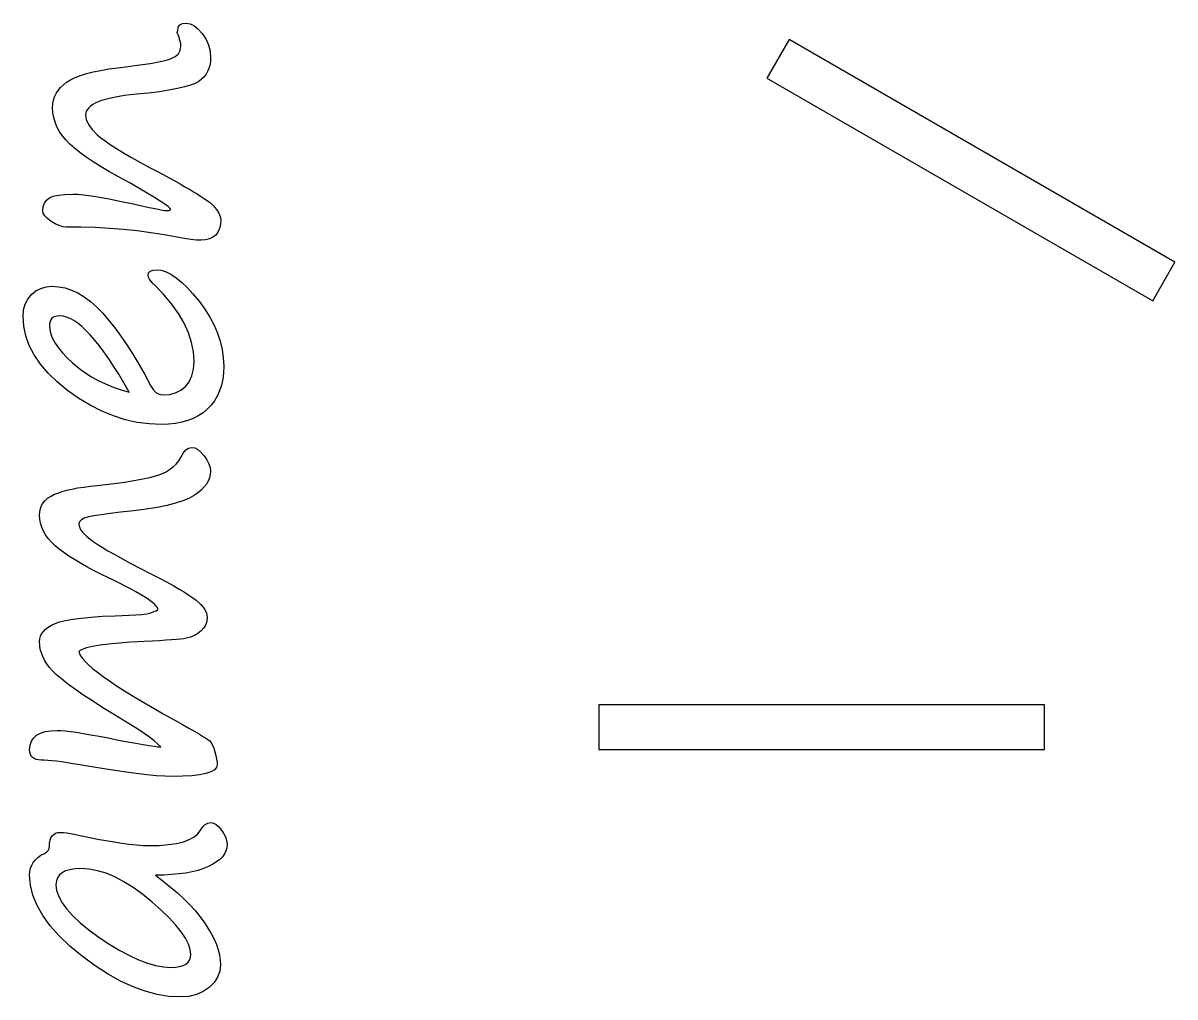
# Model space of a CAD drawing. Extents: x -1 to 128, y -71 to 138.
# Drawn here: x 97.92 to 106.19, y 41.34 to 48.33 of the extents above; entities that cross this region are included whole.
import ezdxf

# ---------------------------------------------------------------- set-up
doc = ezdxf.new("R2010")
doc.units = 0

msp = doc.modelspace()

# ---------------------------------------------------------------- linework, layer by layer
for p, q in [((99.030497, 48.301122), (99.042322, 48.318112)), ((99.042322, 48.318112), (99.061146, 48.328074)), ((99.061146, 48.328074), (99.088099, 48.331404)), ((99.0881, 48.3314), (99.115419, 48.326602)), ((99.115419, 48.326602), (99.143847, 48.312943)), ((99.143847, 48.312943), (99.172645, 48.289688)), ((99.034865, 48.233894), (99.022673, 48.262322)), ((99.0228, 48.2623), (99.025763, 48.271162)), ((99.025763, 48.271162), (99.026892, 48.277427)), ((99.0268, 48.2775), (99.030497, 48.301122)), ((99.04336, 48.208409), (99.034865, 48.233894)), ((99.172645, 48.289688), (99.202552, 48.257198)), ((99.202552, 48.257198), (99.229138, 48.218063)), ((99.048524, 48.184787), (99.04336, 48.208409)), ((99.045633, 48.135355), (99.05043, 48.164153)), ((99.0505, 48.1641), (99.048524, 48.184787)), ((99.229138, 48.218063), (99.247962, 48.175235)), ((99.247962, 48.175235), (99.25942, 48.128717)), ((103.418, 48.2133), (103.25798, 47.936158)), ((106.189, 46.6134), (103.41786, 48.21332)), ((98.92454, 48.059635), (98.953707, 48.067029)), ((98.953707, 48.067029), (98.975862, 48.074056)), ((98.975862, 48.074056), (99.008351, 48.090312)), ((99.008351, 48.090312), (99.031973, 48.110999)), ((99.031973, 48.110999), (99.045633, 48.135355)), ((99.25942, 48.128717), (99.263117, 48.078137)), ((99.2631, 48.0781), (99.261689, 48.052248)), ((98.420833, 47.980664), (98.474738, 47.991727)), ((98.474738, 47.991727), (98.53344, 48.001689)), ((98.53344, 48.001689), (98.597679, 48.010551)), ((98.5978, 48.0105), (98.670165, 48.019362)), ((98.670165, 48.019362), (98.73551, 48.027857)), ((98.73551, 48.027857), (98.793476, 48.035985)), ((98.793476, 48.035985), (98.844425, 48.044113)), ((98.844425, 48.044113), (98.887989, 48.051874)), ((98.887989, 48.051874), (98.92454, 48.059635)), ((99.242131, 47.983217), (99.230306, 47.963292)), ((99.25136, 48.004638), (99.242131, 47.983217)), ((99.257992, 48.027526), (99.25136, 48.004638)), ((99.261689, 48.052248), (99.257992, 48.027526)), ((98.205975, 47.888377), (98.229597, 47.906835)), ((98.229597, 47.906835), (98.25765, 47.924191)), ((98.25765, 47.924191), (98.290506, 47.940052)), ((98.290506, 47.940052), (98.328902, 47.954812)), ((98.328902, 47.954812), (98.372099, 47.968472)), ((98.372099, 47.968472), (98.420833, 47.980664)), ((99.178998, 47.912351), (99.153513, 47.898325)), ((99.198556, 47.927845), (99.178998, 47.912351)), ((99.215912, 47.944835), (99.198556, 47.927845)), ((99.230306, 47.963292), (99.215912, 47.944835)), ((103.258, 47.9362), (106.02914, 46.33628)), ((98.14287, 47.801622), (98.153933, 47.825244)), ((98.153933, 47.825244), (98.168326, 47.847766)), ((98.168326, 47.847766), (98.185683, 47.868819)), ((98.185683, 47.868819), (98.205975, 47.888377)), ((98.7307, 47.82), (98.686397, 47.815202)), ((98.817542, 47.828926), (98.730781, 47.820065)), ((98.895444, 47.838522), (98.817542, 47.828926)), ((98.964484, 47.848851), (98.895444, 47.838522)), ((99.025032, 47.860281), (98.964484, 47.848851)), ((99.076721, 47.872106), (99.025032, 47.860281)), ((99.119545, 47.884665), (99.076721, 47.872106)), ((99.153513, 47.898325), (99.119545, 47.884665)), ((98.1289, 47.7226), (98.130311, 47.750286)), ((98.130311, 47.750286), (98.135109, 47.776504)), ((98.135109, 47.776504), (98.14287, 47.801622)), ((98.401025, 47.734713), (98.388099, 47.723283)), ((98.416519, 47.745409), (98.401025, 47.734713)), ((98.434976, 47.755738), (98.416519, 47.745409)), ((98.456764, 47.765334), (98.434976, 47.755738)), ((98.480753, 47.774195), (98.456764, 47.765334)), ((98.508072, 47.78269), (98.480753, 47.774195)), ((98.537979, 47.790451), (98.508072, 47.78269)), ((98.570835, 47.797479), (98.537979, 47.790451)), ((98.606649, 47.804139), (98.570835, 47.797479)), ((98.645046, 47.810038), (98.606649, 47.804139)), ((98.686397, 47.815202), (98.645046, 47.810038)), ((98.130764, 47.687531), (98.128789, 47.722606)), ((98.136663, 47.653196), (98.130764, 47.687531)), ((98.146258, 47.61923), (98.136663, 47.653196)), ((98.3652, 47.6716), (98.370365, 47.638004)), ((98.366679, 47.685606), (98.365268, 47.671579)), ((98.370743, 47.698532), (98.366679, 47.685606)), ((98.378137, 47.711457), (98.370743, 47.698532)), ((98.388099, 47.723283), (98.378137, 47.711457)), ((98.159918, 47.586371), (98.146258, 47.61923)), ((98.176907, 47.554252), (98.159918, 47.586371)), ((98.370365, 47.638004), (98.386226, 47.60293)), ((98.386226, 47.60293), (98.412811, 47.566379)), ((98.198328, 47.522869), (98.176907, 47.554252)), ((98.223446, 47.492228), (98.198328, 47.522869)), ((98.252244, 47.462321), (98.223446, 47.492228)), ((98.412811, 47.566379), (98.449731, 47.528352)), ((98.449731, 47.528352), (98.474087, 47.507666)), ((98.474087, 47.507666), (98.50547, 47.484777)), ((98.285842, 47.432047), (98.252244, 47.462321)), ((98.324975, 47.400666), (98.285842, 47.432047)), ((98.50547, 47.484777), (98.543127, 47.458926)), ((98.543127, 47.458926), (98.58706, 47.430873)), ((98.58706, 47.430873), (98.63801, 47.39986)), ((98.370018, 47.368177), (98.324975, 47.400666)), ((98.420597, 47.334578), (98.370018, 47.368177)), ((98.476348, 47.299504), (98.420597, 47.334578)), ((98.63801, 47.39986), (98.695236, 47.366631)), ((98.695236, 47.366631), (98.759109, 47.33082)), ((98.759109, 47.33082), (98.829625, 47.292423)), ((98.538005, 47.262953), (98.476348, 47.299504)), ((98.605566, 47.225666), (98.538005, 47.262953)), ((98.8297, 47.2924), (98.878064, 47.266915)), ((98.878064, 47.266915), (98.923477, 47.24256)), ((98.923477, 47.24256), (98.966304, 47.218938)), ((98.6783, 47.1869), (98.605566, 47.225666)), ((98.748141, 47.146273), (98.678364, 47.186885)), ((98.966304, 47.218938), (99.006546, 47.19715)), ((99.006546, 47.19715), (99.044206, 47.176096)), ((99.044206, 47.176096), (99.078908, 47.156171)), ((99.078908, 47.156171), (99.111397, 47.137714)), ((98.084685, 47.059476), (98.105372, 47.075365)), ((98.105372, 47.075365), (98.133425, 47.08719)), ((98.133425, 47.08719), (98.171082, 47.096052)), ((98.171082, 47.096052), (98.217601, 47.100849)), ((98.217601, 47.100849), (98.273351, 47.102825)), ((98.2733, 47.1027), (98.309111, 47.101289)), ((98.309111, 47.101289), (98.353047, 47.097225)), ((98.353047, 47.097225), (98.405103, 47.090198)), ((98.405103, 47.090198), (98.466021, 47.080602)), ((98.466021, 47.080602), (98.534691, 47.068043)), ((98.808691, 47.110459), (98.748141, 47.146273)), ((98.860008, 47.079449), (98.808691, 47.110459)), ((98.901729, 47.052864), (98.860008, 47.079449)), ((99.111397, 47.137714), (99.140934, 47.119991)), ((99.140934, 47.119991), (99.16752, 47.103735)), ((99.16752, 47.103735), (99.191875, 47.088607)), ((99.191875, 47.088607), (99.213296, 47.074581)), ((99.213296, 47.074581), (99.23212, 47.061655)), ((98.0581, 46.9834), (98.061063, 47.013304)), ((98.061063, 47.013304), (98.069925, 47.038789)), ((98.069925, 47.038789), (98.084685, 47.059476)), ((98.534691, 47.068043), (98.612223, 47.052916)), ((98.612223, 47.052916), (98.697878, 47.034826)), ((98.697878, 47.034826), (98.791654, 47.014139)), ((98.7917, 47.0141), (98.822713, 47.007073)), ((98.822713, 47.007073), (98.850766, 47.001174)), ((98.850766, 47.001174), (98.875489, 46.99601)), ((98.875489, 46.99601), (98.897643, 46.991946)), ((98.897643, 46.991946), (98.916834, 46.988615)), ((98.934588, 47.031443), (98.901729, 47.052864)), ((98.957843, 47.014453), (98.934588, 47.031443)), ((98.971502, 47.001894), (98.957843, 47.014453)), ((98.971427, 46.987322), (98.975124, 46.990286)), ((98.9763, 46.9945), (98.971502, 47.001894)), ((98.975124, 46.990286), (98.976253, 46.994716)), ((99.23212, 47.061655), (99.248376, 47.04983)), ((99.248376, 47.04983), (99.262036, 47.039501)), ((99.262036, 47.039501), (99.272732, 47.029905)), ((99.272732, 47.029905), (99.28086, 47.021777)), ((99.28086, 47.021777), (99.304849, 46.99261)), ((99.304849, 46.99261), (99.322206, 46.966024)), ((98.06174, 46.964924), (98.058043, 46.983381)), ((98.07317, 46.9461), (98.06174, 46.964924)), ((98.091628, 46.926542), (98.07317, 46.9461)), ((98.117846, 46.906617), (98.091628, 46.926542)), ((98.147011, 46.888893), (98.117846, 46.906617)), ((98.916834, 46.988615), (98.93309, 46.986358)), ((98.93309, 46.986358), (98.946016, 46.984946)), ((98.946016, 46.984946), (98.956346, 46.984664)), ((98.9563, 46.9845), (98.965162, 46.985347)), ((98.965162, 46.985347), (98.971427, 46.987322)), ((99.322206, 46.966024), (99.332535, 46.942036)), ((99.332535, 46.942036), (99.335865, 46.920615)), ((99.3359, 46.9207), (99.333642, 46.885995)), ((98.175064, 46.876334), (98.147011, 46.888893)), ((98.201282, 46.86894), (98.175064, 46.876334)), ((98.2264, 46.8664), (98.201282, 46.86894)), ((98.331319, 46.865295), (98.226465, 46.866424)), ((98.434324, 46.861965), (98.331319, 46.865295)), ((98.536223, 46.856066), (98.434324, 46.861965)), ((98.636643, 46.848305), (98.536223, 46.856066)), ((98.735587, 46.837976), (98.636643, 46.848305)), ((98.833425, 46.825417), (98.735587, 46.837976)), ((98.929417, 46.81029), (98.833425, 46.825417)), ((99.315919, 46.82987), (99.300396, 46.809183)), ((99.326982, 46.855721), (99.315919, 46.82987)), ((99.333642, 46.885995), (99.326982, 46.855721)), ((99.0243, 46.7933), (98.929417, 46.81029)), ((99.075926, 46.784036), (99.024237, 46.793264)), ((99.121338, 46.777375), (99.075926, 46.784036)), ((99.160841, 46.773311), (99.121338, 46.777375)), ((99.1937, 46.7719), (99.160841, 46.773311)), ((99.226954, 46.774074), (99.193725, 46.771817)), ((99.255749, 46.781102), (99.226954, 46.774074)), ((99.280472, 46.792927), (99.255749, 46.781102)), ((99.300396, 46.809183), (99.280472, 46.792927)), ((106.029, 46.3363), (106.18902, 46.613442)), ((98.816723, 46.507574), (98.814183, 46.519399)), ((98.8142, 46.5193), (98.818264, 46.536657)), ((98.824118, 46.493181), (98.816723, 46.507574)), ((98.818264, 46.536657), (98.830089, 46.549216)), ((98.836676, 46.476191), (98.824118, 46.493181)), ((98.830089, 46.549216), (98.849647, 46.55661)), ((98.849647, 46.55661), (98.876966, 46.55915)), ((98.8769, 46.5592), (98.90902, 46.555503)), ((98.90902, 46.555503), (98.942985, 46.545174)), ((98.942985, 46.545174), (98.978429, 46.52745)), ((98.978429, 46.52745), (99.015719, 46.502727)), ((99.015719, 46.502727), (99.054483, 46.470977)), ((98.008956, 46.407113), (98.044031, 46.425937)), ((98.044031, 46.425937), (98.082058, 46.437395)), ((98.082058, 46.437395), (98.123409, 46.441092)), ((98.1234, 46.4411), (98.171025, 46.438137)), ((98.171025, 46.438137), (98.217913, 46.428908)), ((98.217913, 46.428908), (98.264432, 46.413781)), ((98.264432, 46.413781), (98.310214, 46.392727)), ((98.8544, 46.457), (98.836676, 46.476191)), ((98.922378, 46.386459), (98.854444, 46.456975)), ((99.054483, 46.470977), (99.094728, 46.432211)), ((99.094728, 46.432211), (99.136446, 46.386432)), ((97.931427, 46.312224), (97.950251, 46.348775)), ((97.950251, 46.348775), (97.976837, 46.380894)), ((97.976837, 46.380894), (98.008956, 46.407113)), ((98.310214, 46.392727), (98.355626, 46.365408)), ((98.355626, 46.365408), (98.400666, 46.331812)), ((98.400666, 46.331812), (98.444969, 46.292307)), ((98.981447, 46.31594), (98.922378, 46.386459)), ((99.136446, 46.386432), (99.180012, 46.333637)), ((99.180012, 46.333637), (99.22173, 46.277147)), ((97.9163, 46.2262), (97.919997, 46.271612)), ((97.919997, 46.271612), (97.931427, 46.312224)), ((98.444969, 46.292307), (98.488906, 46.246895)), ((98.488906, 46.246895), (98.53247, 46.196315)), ((99.03166, 46.246163), (98.981447, 46.31594)), ((99.072271, 46.176754), (99.03166, 46.246163)), ((99.22173, 46.277147), (99.257544, 46.220291)), ((97.921444, 46.154622), (97.916279, 46.226244)), ((98.106404, 46.174834), (98.105276, 46.158578)), ((98.110102, 46.189228), (98.106404, 46.174834)), ((98.115633, 46.201053), (98.110102, 46.189228)), ((98.123761, 46.211015), (98.115633, 46.201053)), ((98.134457, 46.218409), (98.123761, 46.211015)), ((98.147016, 46.223941), (98.134457, 46.218409)), ((98.162143, 46.227271), (98.147016, 46.223941)), ((98.1795, 46.2284), (98.162143, 46.227271)), ((98.203559, 46.226186), (98.17957, 46.228444)), ((98.228677, 46.219921), (98.203559, 46.226186)), ((98.254528, 46.209225), (98.228677, 46.219921)), ((98.28148, 46.194097), (98.254528, 46.209225)), ((98.309533, 46.174906), (98.28148, 46.194097)), ((98.338331, 46.151651), (98.309533, 46.174906)), ((98.53247, 46.196315), (98.576036, 46.141674)), ((99.104021, 46.107344), (99.072271, 46.176754)), ((99.257544, 46.220291), (99.288185, 46.162698)), ((99.288185, 46.162698), (99.313303, 46.104732)), ((97.936204, 46.084473), (97.921444, 46.154622)), ((97.961322, 46.015433), (97.936204, 46.084473)), ((98.1053, 46.1586), (98.10784, 46.128326)), ((98.10784, 46.128326), (98.115601, 46.097313)), ((98.115601, 46.097313), (98.128527, 46.065563)), ((98.367866, 46.123598), (98.338331, 46.151651)), ((98.398879, 46.091848), (98.367866, 46.123598)), ((98.430632, 46.055298), (98.398879, 46.091848)), ((98.576036, 46.141674), (98.619233, 46.082972)), ((98.619233, 46.082972), (98.66206, 46.020208)), ((99.12691, 46.038304), (99.104021, 46.107344)), ((99.313303, 46.104732), (99.332494, 46.0464)), ((97.996396, 45.948239), (97.961322, 46.015433)), ((98.128527, 46.065563), (98.146984, 46.032334)), ((98.146984, 46.032334), (98.170239, 45.998368)), ((98.170239, 45.998368), (98.199034, 45.963664)), ((98.463121, 46.014686), (98.430632, 46.055298)), ((98.496717, 45.970013), (98.463121, 46.014686)), ((98.66206, 46.020208), (98.704887, 45.953384)), ((99.140569, 45.970003), (99.12691, 46.038304)), ((99.332494, 46.0464), (99.34652, 45.987698)), ((98.041439, 45.882154), (97.996396, 45.948239)), ((98.199034, 45.963664), (98.232633, 45.92785)), ((98.232633, 45.92785), (98.271769, 45.890932)), ((98.531422, 45.92054), (98.496717, 45.970013)), ((98.566863, 45.867375), (98.531422, 45.92054)), ((98.704887, 45.953384), (98.747712, 45.882498)), ((99.145, 45.9017), (99.140569, 45.970003)), ((99.34652, 45.987698), (99.354648, 45.928256)), ((99.354648, 45.928256), (99.357612, 45.868448)), ((98.09645, 45.817544), (98.041439, 45.882154)), ((98.271769, 45.890932), (98.314596, 45.855118)), ((98.314596, 45.855118), (98.359636, 45.821889)), ((98.603417, 45.809412), (98.566863, 45.867375)), ((98.747712, 45.882498), (98.790172, 45.807181)), ((99.129503, 45.797153), (99.141328, 45.845887)), ((99.141328, 45.845887), (99.145025, 45.901635)), ((99.3576, 45.8684), (99.355624, 45.819666)), ((98.161428, 45.754411), (98.09645, 45.817544)), ((98.236375, 45.692754), (98.161428, 45.754411)), ((98.359636, 45.821889), (98.407263, 45.791615)), ((98.407263, 45.791615), (98.456737, 45.763929)), ((98.456737, 45.763929), (98.508793, 45.739207)), ((98.640704, 45.747385), (98.603417, 45.809412)), ((98.790172, 45.807181), (98.83226, 45.728173)), ((99.082993, 45.721837), (99.110312, 45.755802)), ((99.110312, 45.755802), (99.129503, 45.797153)), ((99.350093, 45.773514), (99.340864, 45.730317)), ((99.355624, 45.819666), (99.350093, 45.773514)), ((98.316862, 45.635528), (98.236375, 45.692754)), ((98.508793, 45.739207), (98.563434, 45.717052)), ((98.563434, 45.717052), (98.61992, 45.697861)), ((98.61992, 45.697861), (98.678992, 45.681238)), ((98.6791, 45.6813), (98.640704, 45.747385)), ((98.8323, 45.7282), (98.850024, 45.699032)), ((98.850024, 45.699032), (98.87071, 45.677979)), ((98.87071, 45.677979), (98.893232, 45.66542)), ((98.967434, 45.664997), (99.011001, 45.676427)), ((99.011001, 45.676427), (99.049767, 45.695251)), ((99.049767, 45.695251), (99.082993, 45.721837)), ((99.327938, 45.690075), (99.311316, 45.652788)), ((99.340864, 45.730317), (99.327938, 45.690075)), ((98.398453, 45.586057), (98.316862, 45.635528)), ((98.481155, 45.543967), (98.398453, 45.586057)), ((98.893232, 45.66542), (98.918716, 45.661356)), ((98.9187, 45.6613), (98.967434, 45.664997)), ((99.267402, 45.5867), (99.239716, 45.557902)), ((99.291391, 45.618453), (99.267402, 45.5867)), ((99.311316, 45.652788), (99.291391, 45.618453)), ((98.564961, 45.509632), (98.481155, 45.543967)), ((98.649878, 45.483046), (98.564961, 45.509632)), ((99.175107, 45.510263), (99.138186, 45.491439)), ((99.208705, 45.532418), (99.175107, 45.510263)), ((99.239716, 45.557902), (99.208705, 45.532418)), ((98.7359, 45.463855), (98.649878, 45.483046)), ((98.822663, 45.452397), (98.7359, 45.463855)), ((98.9109, 45.4487), (98.822663, 45.452397)), ((98.96208, 45.45046), (98.910761, 45.448485)), ((99.010444, 45.455625), (98.96208, 45.45046)), ((99.055857, 45.46412), (99.010444, 45.455625)), ((99.098684, 45.475945), (99.055857, 45.46412)), ((99.138186, 45.491439), (99.098684, 45.475945)), ((99.065957, 45.243411), (99.085148, 45.265565)), ((99.085148, 45.265565), (99.105468, 45.278858)), ((99.105468, 45.278858), (99.127255, 45.283289)), ((99.1273, 45.2833), (99.149088, 45.279603)), ((99.149088, 45.279603), (99.171609, 45.26854)), ((99.171609, 45.26854), (99.19413, 45.249716)), ((99.016478, 45.164357), (99.034569, 45.187245)), ((99.034569, 45.187245), (99.048595, 45.212363)), ((99.0486, 45.2124), (99.065957, 45.243411)), ((99.19413, 45.249716), (99.217018, 45.223497)), ((99.217018, 45.223497), (99.237338, 45.19433)), ((99.237338, 45.19433), (99.251732, 45.166277)), ((98.868786, 45.079436), (98.906073, 45.092362)), ((98.906073, 45.092362), (98.939302, 45.107122)), ((98.939302, 45.107122), (98.968839, 45.124112)), ((98.968839, 45.124112), (98.994691, 45.143303)), ((98.994691, 45.143303), (99.016478, 45.164357)), ((99.251732, 45.166277), (99.260226, 45.139324)), ((99.261124, 45.089444), (99.255226, 45.065455)), ((99.260226, 45.139324), (99.26319, 45.11384)), ((99.2631, 45.1138), (99.261124, 45.089444)), ((98.351846, 44.999419), (98.398365, 45.005318)), ((98.398365, 45.005318), (98.447838, 45.010849)), ((98.4479, 45.0108), (98.549429, 45.021496)), ((98.549429, 45.021496), (98.646528, 45.034789)), ((98.646528, 45.034789), (98.739198, 45.050283)), ((98.739198, 45.050283), (98.827435, 45.06874)), ((98.827435, 45.06874), (98.868786, 45.079436)), ((99.232705, 45.019679), (99.215348, 44.997891)), ((99.245997, 45.0422), (99.232705, 45.019679)), ((99.255226, 45.065455), (99.245997, 45.0422)), ((98.093046, 44.918168), (98.114099, 44.932194)), ((98.114099, 44.932194), (98.138455, 44.944753)), ((98.138455, 44.944753), (98.166141, 44.955844)), ((98.166141, 44.955844), (98.197152, 44.966174)), ((98.197152, 44.966174), (98.23112, 44.975769)), ((98.23112, 44.975769), (98.268038, 44.984264)), ((98.268038, 44.984264), (98.308282, 44.992392)), ((98.308282, 44.992392), (98.351846, 44.999419)), ((99.141538, 44.935859), (99.106834, 44.917035)), ((99.169967, 44.955784), (99.141538, 44.935859)), ((99.194689, 44.976471), (99.169967, 44.955784)), ((99.215348, 44.997891), (99.194689, 44.976471)), ((98.035811, 44.822156), (98.040976, 44.844677)), ((98.040976, 44.844677), (98.049104, 44.865731)), ((98.049104, 44.865731), (98.060562, 44.884922)), ((98.060562, 44.884922), (98.074955, 44.902279)), ((98.074955, 44.902279), (98.093046, 44.918168)), ((98.800767, 44.840214), (98.7129, 44.828389)), ((98.879408, 44.85314), (98.800767, 44.840214)), ((98.949554, 44.867166), (98.879408, 44.85314)), ((99.010841, 44.882688), (98.949554, 44.867166)), ((99.063267, 44.899311), (99.010841, 44.882688)), ((99.106834, 44.917035), (99.063267, 44.899311)), ((98.036271, 44.767968), (98.034295, 44.797875)), ((98.0344, 44.7978), (98.035811, 44.822156)), ((98.041435, 44.738803), (98.036271, 44.767968)), ((98.334995, 44.763034), (98.322436, 44.749007)), ((98.356415, 44.774859), (98.334995, 44.763034)), ((98.385953, 44.784087), (98.356415, 44.774859)), ((98.425825, 44.792215), (98.385953, 44.784087)), ((98.477881, 44.80071), (98.425825, 44.792215)), ((98.541383, 44.809205), (98.477881, 44.80071)), ((98.6167, 44.8177), (98.541383, 44.809205)), ((98.7129, 44.828389), (98.616538, 44.817693)), ((98.050297, 44.710375), (98.041435, 44.738803)), ((98.062489, 44.682689), (98.050297, 44.710375)), ((98.07835, 44.65537), (98.062489, 44.682689)), ((98.318, 44.7328), (98.319411, 44.719507)), ((98.322436, 44.749007), (98.318005, 44.732779)), ((98.319411, 44.719507), (98.324209, 44.705481)), ((98.324209, 44.705481), (98.332337, 44.690721)), ((98.332337, 44.690721), (98.3434, 44.675594)), ((98.3434, 44.675594), (98.357793, 44.659704)), ((98.097908, 44.629151), (98.07835, 44.65537)), ((98.120796, 44.6033), (98.097908, 44.629151)), ((98.147015, 44.578182), (98.120796, 44.6033)), ((98.357793, 44.659704), (98.37515, 44.643082)), ((98.37515, 44.643082), (98.395837, 44.626092)), ((98.395837, 44.626092), (98.419826, 44.608368)), ((98.419826, 44.608368), (98.448624, 44.589177)), ((98.176919, 44.553459), (98.147015, 44.578182)), ((98.209778, 44.528341), (98.176919, 44.553459)), ((98.245959, 44.503224), (98.209778, 44.528341)), ((98.448624, 44.589177), (98.484065, 44.567023)), ((98.484065, 44.567023), (98.525786, 44.541905)), ((98.525786, 44.541905), (98.57452, 44.514586)), ((98.57452, 44.514586), (98.629531, 44.483942)), ((98.285464, 44.477739), (98.245959, 44.503224)), ((98.328291, 44.452254), (98.285464, 44.477739)), ((98.374071, 44.42677), (98.328291, 44.452254)), ((98.423174, 44.400918), (98.374071, 44.42677)), ((98.629531, 44.483942), (98.691185, 44.451083)), ((98.691185, 44.451083), (98.759119, 44.415272)), ((98.4756, 44.3747), (98.423174, 44.400918)), ((98.525208, 44.350711), (98.475734, 44.3747)), ((98.571726, 44.327823), (98.525208, 44.350711)), ((98.759119, 44.415272), (98.834066, 44.376506)), ((98.8341, 44.3765), (98.892433, 44.346226)), ((98.892433, 44.346226), (98.945598, 44.317798)), ((98.614923, 44.306035), (98.571726, 44.327823)), ((98.654796, 44.285348), (98.614923, 44.306035)), ((98.691716, 44.26579), (98.654796, 44.285348)), ((98.725314, 44.247333), (98.691716, 44.26579)), ((98.945598, 44.317798), (98.993962, 44.291213)), ((98.993962, 44.291213), (99.037159, 44.266857)), ((99.037159, 44.266857), (99.075185, 44.243969)), ((98.755588, 44.22961), (98.725314, 44.247333)), ((98.782907, 44.213354), (98.755588, 44.22961)), ((98.806896, 44.19786), (98.782907, 44.213354)), ((98.827583, 44.183833), (98.806896, 44.19786)), ((98.845307, 44.17054), (98.827583, 44.183833)), ((99.075185, 44.243969), (99.108045, 44.223282)), ((99.108045, 44.223282), (99.135731, 44.20409)), ((99.135731, 44.20409), (99.158619, 44.187101)), ((99.158619, 44.187101), (99.194063, 44.155351)), ((98.804603, 44.089686), (98.83377, 44.096714)), ((98.83377, 44.096714), (98.856292, 44.104475)), ((98.8597, 44.158348), (98.845307, 44.17054)), ((98.856292, 44.104475), (98.872152, 44.11074)), ((98.870763, 44.147285), (98.8597, 44.158348)), ((98.878891, 44.137323), (98.870763, 44.147285)), ((98.872152, 44.11074), (98.881748, 44.116272)), ((98.883689, 44.128461), (98.878891, 44.137323)), ((98.881748, 44.116272), (98.885078, 44.120703)), ((98.8851, 44.1207), (98.883689, 44.128461)), ((99.194063, 44.155351), (99.219181, 44.123968)), ((99.219181, 44.123968), (99.234308, 44.093324)), ((98.1198, 44.00691), (98.146019, 44.019469)), ((98.146019, 44.019469), (98.178878, 44.030927)), ((98.178878, 44.030927), (98.220966, 44.041256)), ((98.220966, 44.041256), (98.273021, 44.050485)), ((98.273021, 44.050485), (98.334678, 44.058613)), ((98.334678, 44.058613), (98.405934, 44.065273)), ((98.405934, 44.065273), (98.486788, 44.070805)), ((98.486788, 44.070805), (98.57761, 44.075236)), ((98.57761, 44.075236), (98.677663, 44.078199)), ((98.6776, 44.0782), (98.726704, 44.080458)), ((98.726704, 44.080458), (98.769161, 44.084155)), ((98.769161, 44.084155), (98.804603, 44.089686)), ((99.228465, 44.012159), (99.214806, 43.988537)), ((99.23696, 44.036882), (99.228465, 44.012159)), ((99.234308, 44.093324), (99.239473, 44.06305)), ((99.2395, 44.0631), (99.23696, 44.036882)), ((98.04154, 43.927549), (98.050035, 43.945639)), ((98.050035, 43.945639), (98.062594, 43.962629)), ((98.062594, 43.962629), (98.078088, 43.978123)), ((98.078088, 43.978123), (98.097279, 43.992883)), ((98.097279, 43.992883), (98.1198, 44.00691)), ((99.147242, 43.932064), (99.119923, 43.920606)), ((99.172726, 43.947558), (99.147242, 43.932064)), ((99.195615, 43.966749), (99.172726, 43.947558)), ((99.214806, 43.988537), (99.195615, 43.966749)), ((98.0344, 43.8888), (98.036376, 43.908725)), ((98.035871, 43.861894), (98.03446, 43.888846)), ((98.040302, 43.834942), (98.035871, 43.861894)), ((98.036376, 43.908725), (98.04154, 43.927549)), ((98.414718, 43.853386), (98.37189, 43.843424)), ((98.468252, 43.862615), (98.414718, 43.853386)), ((98.532125, 43.870743), (98.468252, 43.862615)), ((98.606332, 43.87777), (98.532125, 43.870743)), ((98.691247, 43.884035), (98.606332, 43.87777)), ((98.7865, 43.8892), (98.691247, 43.884035)), ((98.844141, 43.892158), (98.786545, 43.889195)), ((98.896197, 43.895488), (98.844141, 43.892158)), ((98.942718, 43.898452), (98.896197, 43.895488)), ((98.98333, 43.901415), (98.942718, 43.898452)), ((99.018402, 43.904378), (98.98333, 43.901415)), ((99.047939, 43.907342), (99.018402, 43.904378)), ((99.071928, 43.909882), (99.047939, 43.907342)), ((99.090018, 43.912845), (99.071928, 43.909882)), ((99.119923, 43.920606), (99.090018, 43.912845)), ((98.047696, 43.808357), (98.040302, 43.834942)), ((98.058025, 43.782138), (98.047696, 43.808357)), ((98.071318, 43.75592), (98.058025, 43.782138)), ((98.339771, 43.83236), (98.317983, 43.820535)), ((98.318, 43.8205), (98.320963, 43.805006)), ((98.320963, 43.805006), (98.329458, 43.787649)), ((98.329458, 43.787649), (98.343118, 43.767724)), ((98.37189, 43.843424), (98.339771, 43.83236)), ((98.343118, 43.767724), (98.361942, 43.746304)), ((98.087207, 43.730068), (98.071318, 43.75592)), ((98.106398, 43.704217), (98.087207, 43.730068)), ((98.128553, 43.678732), (98.106398, 43.704217)), ((98.361942, 43.746304), (98.386298, 43.722315)), ((98.386298, 43.722315), (98.415835, 43.69683)), ((98.415835, 43.69683), (98.45091, 43.668777)), ((98.156239, 43.651413), (98.128553, 43.678732)), ((98.19168, 43.620769), (98.156239, 43.651413)), ((98.235247, 43.586804), (98.19168, 43.620769)), ((98.45091, 43.668777), (98.491152, 43.638873)), ((98.491152, 43.638873), (98.536931, 43.606754)), ((98.536931, 43.606754), (98.58788, 43.572785)), ((98.286933, 43.549144), (98.235247, 43.586804)), ((98.346744, 43.507793), (98.286933, 43.549144)), ((98.58788, 43.572785), (98.644367, 43.536604)), ((98.644367, 43.536604), (98.706024, 43.498578)), ((98.414308, 43.462753), (98.346744, 43.507793)), ((98.489991, 43.414386), (98.414308, 43.462753)), ((98.706024, 43.498578), (98.772849, 43.458336)), ((98.772849, 43.458336), (98.84521, 43.415878)), ((105.252, 43.4347), (102.052, 43.4347)), ((102.052, 43.4347), (102.052, 43.1147)), ((105.252, 43.1147), (105.252, 43.4347)), ((98.5738, 43.3627), (98.489991, 43.414386)), ((98.635105, 43.326208), (98.573818, 43.362758)), ((98.84521, 43.415878), (98.922742, 43.371572)), ((98.922742, 43.371572), (99.005812, 43.325054)), ((98.690852, 43.291503), (98.635105, 43.326208)), ((98.740695, 43.259383), (98.690852, 43.291503)), ((99.0058, 43.325), (99.060444, 43.294726)), ((99.060444, 43.294726), (99.108069, 43.267774)), ((99.108069, 43.267774), (99.14942, 43.243785)), ((97.976059, 43.173318), (97.991581, 43.19694)), ((97.991581, 43.19694), (98.013369, 43.216498)), ((98.013369, 43.216498), (98.041421, 43.231625)), ((98.041421, 43.231625), (98.075387, 43.242688)), ((98.075387, 43.242688), (98.115999, 43.248953)), ((98.115999, 43.248953), (98.162517, 43.251211)), ((98.1625, 43.2512), (98.188718, 43.250353)), ((98.188718, 43.250353), (98.220099, 43.247813)), ((98.220099, 43.247813), (98.257389, 43.243382)), ((98.257389, 43.243382), (98.300583, 43.237851)), ((98.300583, 43.237851), (98.34895, 43.23009)), ((98.34895, 43.23009), (98.402852, 43.220861)), ((98.402852, 43.220861), (98.462663, 43.209798)), ((98.462663, 43.209798), (98.528011, 43.197239)), ((98.5281, 43.1973), (98.601938, 43.18254)), ((98.785368, 43.229846), (98.740695, 43.259383)), ((98.823765, 43.20216), (98.785368, 43.229846)), ((98.856993, 43.176675), (98.823765, 43.20216)), ((99.14942, 43.243785), (99.184125, 43.223465)), ((99.184125, 43.223465), (99.212178, 43.206475)), ((99.212178, 43.206475), (99.233965, 43.192816)), ((99.233965, 43.192816), (99.248725, 43.182486)), ((97.9635, 43.1124), (97.966463, 43.144889)), ((97.964677, 43.095001), (97.963548, 43.112358)), ((97.966463, 43.144889), (97.976059, 43.173318)), ((98.601938, 43.18254), (98.668395, 43.169614)), ((98.668395, 43.169614), (98.727097, 43.158918)), ((98.727097, 43.158918), (98.778047, 43.150056)), ((98.778047, 43.150056), (98.821611, 43.142662)), ((98.821611, 43.142662), (98.857422, 43.137497)), ((98.884312, 43.153787), (98.856993, 43.176675)), ((98.857422, 43.137497), (98.885475, 43.134534)), ((98.9061, 43.1331), (98.884312, 43.153787)), ((98.885475, 43.134534), (98.906162, 43.133123)), ((99.248725, 43.182486), (99.25722, 43.175459)), ((99.25722, 43.175459), (99.267183, 43.162533)), ((99.267183, 43.162533), (99.276778, 43.145543)), ((99.276778, 43.145543), (99.28564, 43.123756)), ((99.28564, 43.123756), (99.294135, 43.097537)), ((102.052, 43.1147), (105.252, 43.1147)), ((97.968741, 43.080241), (97.964677, 43.095001)), ((97.975006, 43.067315), (97.968741, 43.080241)), ((97.984234, 43.056986), (97.975006, 43.067315)), ((97.995693, 43.048858), (97.984234, 43.056986)), ((98.009719, 43.043326), (97.995693, 43.048858)), ((98.026709, 43.039629), (98.009719, 43.043326)), ((98.0459, 43.0385), (98.026709, 43.039629)), ((98.068347, 43.038264), (98.045825, 43.038546)), ((98.094198, 43.036289), (98.068347, 43.038264)), ((98.123735, 43.033749), (98.094198, 43.036289)), ((98.156592, 43.030052), (98.123735, 43.033749)), ((98.193142, 43.025254), (98.156592, 43.030052)), ((98.233018, 43.019355), (98.193142, 43.025254)), ((98.276212, 43.012328), (98.233018, 43.019355)), ((99.294135, 43.097537), (99.301162, 43.070585)), ((99.301162, 43.070585), (99.306327, 43.045863)), ((99.306327, 43.045863), (99.30929, 43.023708)), ((99.30929, 43.023708), (99.310419, 43.003755)), ((98.3231, 43.0042), (98.276212, 43.012328)), ((98.438348, 42.984606), (98.323156, 43.004164)), ((98.544308, 42.967616), (98.438348, 42.984606)), ((98.641037, 42.953222), (98.544308, 42.967616)), ((98.728537, 42.941397), (98.641037, 42.953222)), ((98.806439, 42.932169), (98.728537, 42.941397)), ((99.229182, 42.941401), (99.1834, 42.932172)), ((99.264624, 42.952859), (99.229182, 42.941401)), ((99.290108, 42.967252), (99.264624, 42.952859)), ((99.305235, 42.984242), (99.290108, 42.967252)), ((99.3104, 43.0038), (99.305235, 42.984242)), ((98.875479, 42.925508), (98.806439, 42.932169)), ((98.934917, 42.921811), (98.875479, 42.925508)), ((98.9855, 42.9204), (98.934917, 42.921811)), ((99.061565, 42.921814), (98.985512, 42.920403)), ((99.127653, 42.925512), (99.061565, 42.921814)), ((99.1834, 42.932172), (99.127653, 42.925512)), ((99.171603, 42.509967), (99.190794, 42.536186)), ((99.1908, 42.5361), (99.206689, 42.559355)), ((99.206689, 42.559355), (99.224046, 42.576345)), ((99.224046, 42.576345), (99.243237, 42.586307)), ((99.243237, 42.586307), (99.264291, 42.589638)), ((99.2642, 42.5896), (99.283758, 42.58627)), ((99.283758, 42.58627), (99.302949, 42.576307)), ((99.302949, 42.576307), (99.322507, 42.559318)), ((99.322507, 42.559318), (99.342065, 42.535696)), ((99.342065, 42.535696), (99.359055, 42.50911)), ((98.1053, 42.419), (98.106429, 42.442255)), ((98.106429, 42.442255), (98.110126, 42.462575)), ((98.110126, 42.462575), (98.116391, 42.479932)), ((98.116391, 42.479932), (98.125253, 42.493958)), ((98.125253, 42.493958), (98.136316, 42.504654)), ((98.136316, 42.504654), (98.149609, 42.512416)), ((98.149609, 42.512416), (98.165865, 42.517213)), ((98.165865, 42.517213), (98.184322, 42.518624)), ((98.1843, 42.5187), (98.205721, 42.517853)), ((98.205721, 42.517853), (98.231205, 42.51489)), ((98.231205, 42.51489), (98.260003, 42.510459)), ((98.260003, 42.510459), (98.29249, 42.503799)), ((98.2925, 42.5039), (98.382955, 42.485076)), ((98.382955, 42.485076), (98.466394, 42.469187)), ((98.466394, 42.469187), (98.542817, 42.45516)), ((98.542817, 42.45516), (98.612227, 42.444097)), ((98.612227, 42.444097), (98.67499, 42.435235)), ((98.960419, 42.43134), (99.018015, 42.440202)), ((99.018015, 42.440202), (99.068225, 42.452394)), ((99.068225, 42.452394), (99.110313, 42.467888)), ((99.110313, 42.467888), (99.145018, 42.487079)), ((99.145018, 42.487079), (99.171603, 42.509967)), ((99.359055, 42.50911), (99.371614, 42.483259)), ((99.371614, 42.483259), (99.378641, 42.457407)), ((99.378641, 42.457407), (99.381181, 42.432289)), ((98.045203, 42.354455), (98.069926, 42.368115)), ((98.0699, 42.3681), (98.085394, 42.377329)), ((98.085394, 42.377329), (98.096457, 42.388759)), ((98.096457, 42.388759), (98.103118, 42.402785)), ((98.103118, 42.402785), (98.105375, 42.419041)), ((98.67499, 42.435235), (98.73074, 42.429337)), ((98.73074, 42.429337), (98.779474, 42.425273)), ((98.779474, 42.425273), (98.821562, 42.424144)), ((98.8216, 42.4242), (98.894701, 42.426176)), ((98.894701, 42.426176), (98.960419, 42.43134)), ((99.362448, 42.365103), (99.348054, 42.344783)), ((99.372777, 42.386524), (99.362448, 42.365103)), ((99.379042, 42.408678), (99.372777, 42.386524)), ((99.3813, 42.4323), (99.379042, 42.408678)), ((97.970273, 42.261407), (97.978768, 42.283194)), ((97.978768, 42.283194), (97.990198, 42.303514)), ((97.990198, 42.303514), (98.005325, 42.322338)), ((98.005325, 42.322338), (98.023416, 42.339328)), ((98.023416, 42.339328), (98.045203, 42.354455)), ((99.247642, 42.273889), (99.212568, 42.259129)), ((99.279023, 42.290145), (99.247642, 42.273889)), ((99.305975, 42.307135), (99.279023, 42.290145)), ((99.32923, 42.325592), (99.305975, 42.307135)), ((99.348054, 42.344783), (99.32923, 42.325592)), ((97.9635, 42.2123), (97.965476, 42.237785)), ((97.969486, 42.139933), (97.963587, 42.212295)), ((97.965476, 42.237785), (97.970273, 42.261407)), ((98.163616, 42.193691), (98.155488, 42.170069)), ((98.177642, 42.213616), (98.163616, 42.193691)), ((98.1972, 42.229872), (98.177642, 42.213616)), ((98.222318, 42.242431), (98.1972, 42.229872)), ((98.253331, 42.251293), (98.222318, 42.242431)), ((98.289512, 42.256824), (98.253331, 42.251293)), ((98.3316, 42.2588), (98.289512, 42.256824)), ((98.390747, 42.25505), (98.331675, 42.258747)), ((98.451295, 42.24362), (98.390747, 42.25505)), ((98.512952, 42.225162), (98.451295, 42.24362)), ((98.576085, 42.198944), (98.512952, 42.225162)), ((98.640694, 42.164976), (98.576085, 42.198944)), ((98.926807, 42.21259), (98.866998, 42.211461)), ((98.867, 42.2115), (98.923487, 42.169043)), ((98.983296, 42.215554), (98.926807, 42.21259)), ((99.036458, 42.220351), (98.983296, 42.215554)), ((99.085562, 42.227012), (99.036458, 42.220351)), ((99.131344, 42.235874), (99.085562, 42.227012)), ((99.173802, 42.24657), (99.131344, 42.235874)), ((99.212568, 42.259129), (99.173802, 42.24657)), ((97.987209, 42.067199), (97.969486, 42.139933)), ((98.155488, 42.170069), (98.152524, 42.143117)), ((98.1526, 42.1432), (98.157398, 42.101849)), ((98.706782, 42.123628), (98.640694, 42.164976)), ((98.774343, 42.074894), (98.706782, 42.123628)), ((98.923487, 42.169043), (98.976282, 42.126585)), ((98.976282, 42.126585), (99.025756, 42.084128)), ((98.016744, 41.994837), (97.987209, 42.067199)), ((98.157398, 42.101849), (98.172158, 42.058655)), ((98.172158, 42.058655), (98.196147, 42.013982)), ((98.843016, 42.018774), (98.774343, 42.074894)), ((99.025756, 42.084128), (99.071165, 42.04167)), ((99.071165, 42.04167), (99.113256, 41.999582)), ((98.058095, 41.922106), (98.016744, 41.994837)), ((98.196147, 42.013982), (98.230112, 41.96746)), ((98.230112, 41.96746), (98.273679, 41.919466)), ((98.908365, 41.960441), (98.843016, 42.018774)), ((98.964851, 41.905431), (98.908365, 41.960441)), ((99.113256, 41.999582), (99.151282, 41.957492)), ((99.151282, 41.957492), (99.185987, 41.915404)), ((98.11089, 41.849005), (98.058095, 41.922106)), ((98.273679, 41.919466), (98.327214, 41.869625)), ((98.327214, 41.869625), (98.389977, 41.818306)), ((99.012476, 41.853375), (98.964851, 41.905431)), ((99.185987, 41.915404), (99.217, 41.873686)), ((99.217, 41.873686), (99.24432, 41.832335)), ((98.175869, 41.776274), (98.11089, 41.849005)), ((98.389977, 41.818306), (98.462708, 41.765141)), ((99.051982, 41.805008), (99.012476, 41.853375)), ((99.082256, 41.759598), (99.051982, 41.805008)), ((99.24432, 41.832335), (99.268308, 41.792093)), ((99.268308, 41.792093), (99.288233, 41.752587)), ((98.252292, 41.703172), (98.175869, 41.776274)), ((98.340901, 41.630071), (98.252292, 41.703172)), ((98.462708, 41.765141), (98.538762, 41.714561)), ((98.538762, 41.714561), (98.611126, 41.670995)), ((99.104043, 41.717507), (99.082256, 41.759598)), ((99.116969, 41.678741), (99.104043, 41.717507)), ((99.288233, 41.752587), (99.304856, 41.713821)), ((99.304856, 41.713821), (99.317415, 41.675795)), ((98.434678, 41.561398), (98.340901, 41.630071)), ((98.611126, 41.670995), (98.680536, 41.634077)), ((98.680536, 41.634077), (98.746621, 41.6038)), ((99.1125, 41.60228), (99.11916, 41.621472)), ((99.1214, 41.6433), (99.116969, 41.678741)), ((99.11916, 41.621472), (99.121418, 41.643259)), ((99.317415, 41.675795), (99.326644, 41.638874)), ((99.326644, 41.638874), (99.332175, 41.602693)), ((98.526606, 41.501959), (98.434678, 41.561398)), ((98.746621, 41.6038), (98.809014, 41.580178)), ((98.809014, 41.580178), (98.868456, 41.563188)), ((98.868456, 41.563188), (98.924573, 41.553226)), ((98.924573, 41.553226), (98.977368, 41.549896)), ((98.9774, 41.5499), (99.010998, 41.551311)), ((99.010998, 41.551311), (99.040533, 41.555742)), ((99.040533, 41.555742), (99.065256, 41.563136)), ((99.065256, 41.563136), (99.085576, 41.573099)), ((99.085576, 41.573099), (99.10107, 41.586391)), ((99.10107, 41.586391), (99.1125, 41.60228)), ((99.334, 41.5677), (99.328835, 41.522291)), ((99.332175, 41.602693), (99.334151, 41.567619)), ((98.617061, 41.451747), (98.526606, 41.501959)), ((98.706037, 41.410398), (98.617061, 41.451747)), ((99.313708, 41.4802), (99.28859, 41.441434)), ((99.328835, 41.522291), (99.313708, 41.4802)), ((98.793168, 41.378645), (98.706037, 41.410398)), ((98.878822, 41.355757), (98.793168, 41.378645)), ((99.209952, 41.375719), (99.160848, 41.354298)), ((99.253149, 41.405623), (99.209952, 41.375719)), ((99.28859, 41.441434), (99.253149, 41.405623)), ((98.963, 41.341731), (98.878822, 41.355757)), ((99.0457, 41.3373), (98.963, 41.341731)), ((99.106207, 41.341739), (99.045659, 41.337308)), ((99.160848, 41.354298), (99.106207, 41.341739))]:
    msp.add_line(p, q)

doc.saveas('drawing.dxf')
